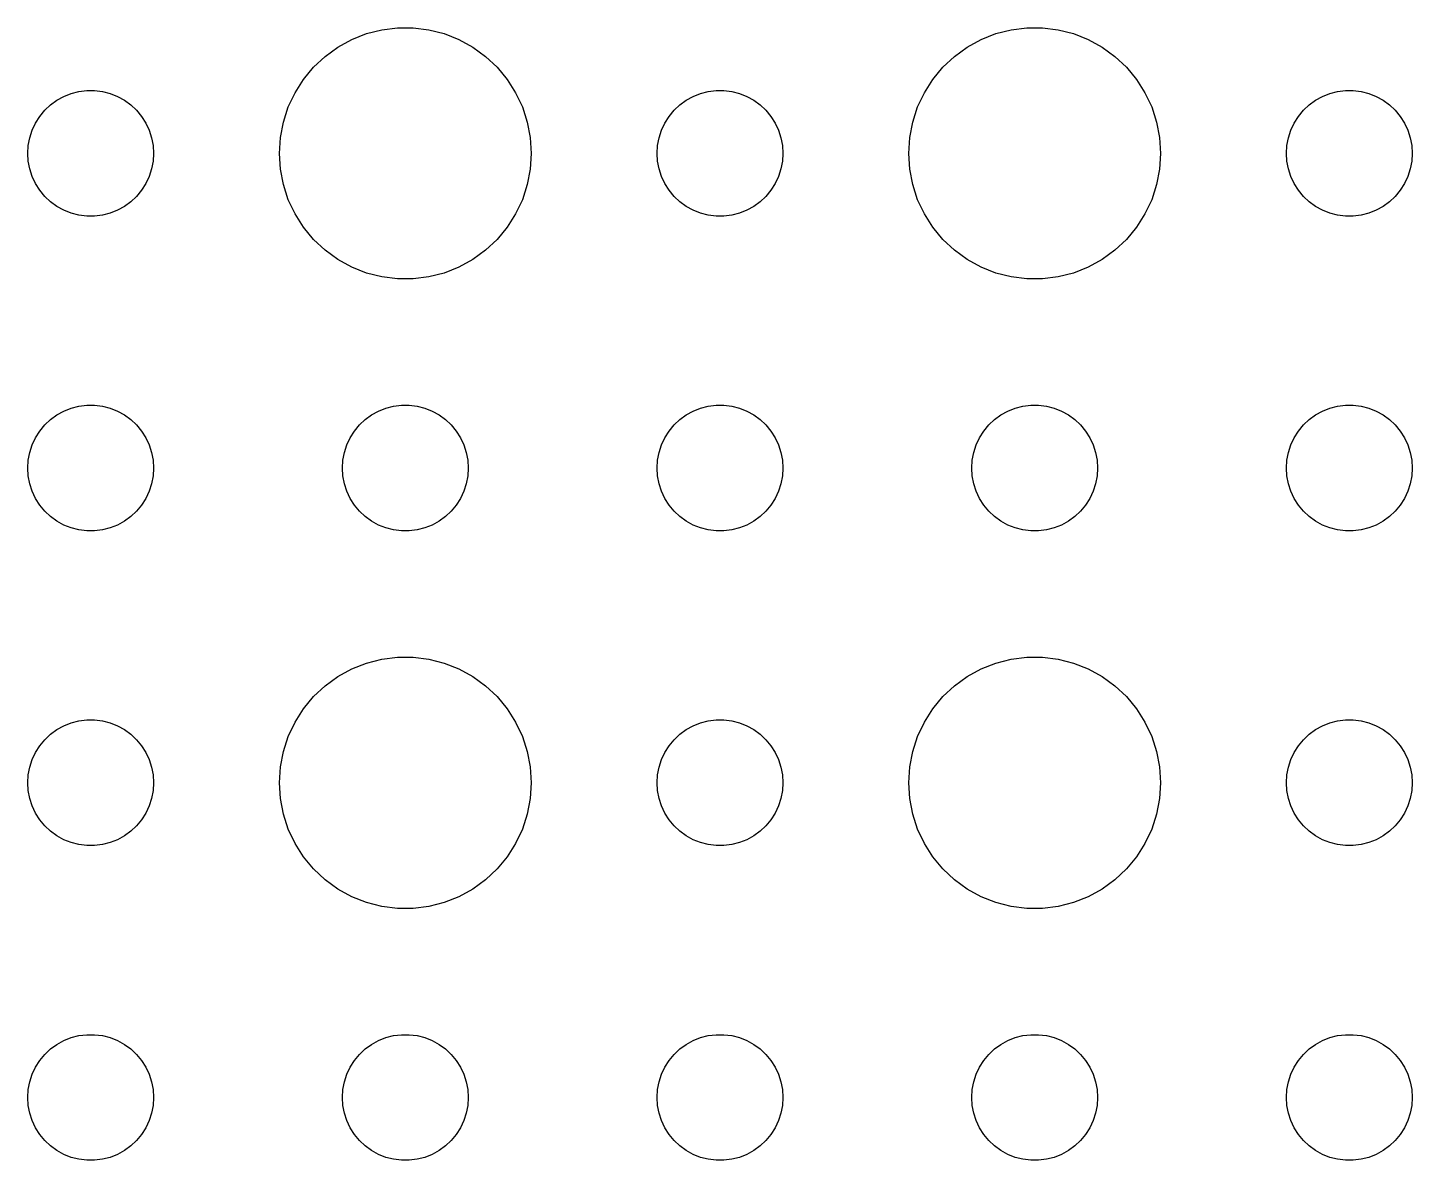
# Model space of a CAD drawing. Header units: metres. Extents: x -134 to 134, y -112 to 112.
# Drawn here: x 28.5 to 61.5, y -54 to -27.01 of the extents above; entities that cross this region are included whole.
import ezdxf

# ---------------------------------------------------------------- set-up
doc = ezdxf.new("R2010")
doc.units = ezdxf.units.M

msp = doc.modelspace()

# ---------------------------------------------------------------- linework, layer by layer
for p, q in [((36.5729, -27.1468), (36.9379, -27.0531)), ((36.9379, -27.0531), (37.3116, -27.0059)), ((37.3116, -27.0059), (37.6884, -27.0059)), ((37.6884, -27.0059), (38.0621, -27.0531)), ((38.0621, -27.0531), (38.427, -27.1468)), ((51.5729, -27.1468), (51.9379, -27.0531)), ((51.9379, -27.0531), (52.3116, -27.0059)), ((52.3116, -27.0059), (52.6884, -27.0059)), ((52.6884, -27.0059), (53.0621, -27.0531)), ((53.0621, -27.0531), (53.427, -27.1468)), ((35.8925, -27.467), (36.2227, -27.2855)), ((36.2227, -27.2855), (36.5729, -27.1468)), ((38.427, -27.1468), (38.7773, -27.2855)), ((38.7773, -27.2855), (39.1075, -27.467)), ((50.8925, -27.467), (51.2227, -27.2855)), ((51.2227, -27.2855), (51.5729, -27.1468)), ((53.427, -27.1468), (53.7773, -27.2855)), ((53.7773, -27.2855), (54.1075, -27.467)), ((35.3131, -27.9464), (35.5877, -27.6884)), ((35.5877, -27.6884), (35.8925, -27.467)), ((39.1075, -27.467), (39.4123, -27.6884)), ((39.4123, -27.6884), (39.6869, -27.9464)), ((50.3131, -27.9464), (50.5877, -27.6884)), ((50.5877, -27.6884), (50.8925, -27.467)), ((54.1075, -27.467), (54.4123, -27.6884)), ((54.4123, -27.6884), (54.6869, -27.9464)), ((35.0729, -28.2366), (35.3131, -27.9464)), ((39.6869, -27.9464), (39.927, -28.2366)), ((50.0729, -28.2366), (50.3131, -27.9464)), ((54.6869, -27.9464), (54.927, -28.2366)), ((34.8711, -28.5547), (35.0729, -28.2366)), ((39.927, -28.2366), (40.1289, -28.5547)), ((49.8711, -28.5547), (50.0729, -28.2366)), ((54.927, -28.2366), (55.1289, -28.5547)), ((29.1963, -28.7335), (29.3613, -28.6427)), ((29.3613, -28.6427), (29.5365, -28.5734)), ((29.5365, -28.5734), (29.7189, -28.5266)), ((29.7189, -28.5266), (29.9058, -28.503)), ((29.9058, -28.503), (30.0942, -28.503)), ((30.0942, -28.503), (30.2811, -28.5266)), ((30.2811, -28.5266), (30.4635, -28.5734)), ((30.4635, -28.5734), (30.6387, -28.6427)), ((30.6387, -28.6427), (30.8037, -28.7335)), ((34.7107, -28.8956), (34.8711, -28.5547)), ((40.1289, -28.5547), (40.2893, -28.8956)), ((44.1963, -28.7335), (44.3613, -28.6427)), ((44.3613, -28.6427), (44.5365, -28.5734)), ((44.5365, -28.5734), (44.7189, -28.5266)), ((44.7189, -28.5266), (44.9058, -28.503)), ((44.9058, -28.503), (45.0942, -28.503)), ((45.0942, -28.503), (45.2811, -28.5266)), ((45.2811, -28.5266), (45.4635, -28.5734)), ((45.4635, -28.5734), (45.6387, -28.6427)), ((45.6387, -28.6427), (45.8037, -28.7335)), ((49.7107, -28.8956), (49.8711, -28.5547)), ((55.1289, -28.5547), (55.2893, -28.8956)), ((59.1963, -28.7335), (59.3613, -28.6427)), ((59.3613, -28.6427), (59.5365, -28.5734)), ((59.5365, -28.5734), (59.7189, -28.5266)), ((59.7189, -28.5266), (59.9058, -28.503)), ((59.9058, -28.503), (60.0942, -28.503)), ((60.0942, -28.503), (60.2811, -28.5266)), ((60.2811, -28.5266), (60.4635, -28.5734)), ((60.4635, -28.5734), (60.6387, -28.6427)), ((60.6387, -28.6427), (60.8037, -28.7335)), ((28.7865, -29.1183), (28.9065, -28.9732)), ((28.9065, -28.9732), (29.0439, -28.8442)), ((29.0439, -28.8442), (29.1963, -28.7335)), ((30.8037, -28.7335), (30.9561, -28.8442)), ((30.9561, -28.8442), (31.0934, -28.9732)), ((31.0934, -28.9732), (31.2135, -29.1183)), ((34.5942, -29.2539), (34.7107, -28.8956)), ((40.2893, -28.8956), (40.4057, -29.2539)), ((43.7865, -29.1183), (43.9065, -28.9732)), ((43.9065, -28.9732), (44.0439, -28.8442)), ((44.0439, -28.8442), (44.1963, -28.7335)), ((45.8037, -28.7335), (45.9561, -28.8442)), ((45.9561, -28.8442), (46.0934, -28.9732)), ((46.0934, -28.9732), (46.2135, -29.1183)), ((49.5942, -29.2539), (49.7107, -28.8956)), ((55.2893, -28.8956), (55.4057, -29.2539)), ((58.7865, -29.1183), (58.9065, -28.9732)), ((58.9065, -28.9732), (59.0439, -28.8442)), ((59.0439, -28.8442), (59.1963, -28.7335)), ((60.8037, -28.7335), (60.9561, -28.8442)), ((60.9561, -28.8442), (61.0934, -28.9732)), ((61.0934, -28.9732), (61.2135, -29.1183)), ((28.6053, -29.4478), (28.6855, -29.2774)), ((28.6855, -29.2774), (28.7865, -29.1183)), ((31.2135, -29.1183), (31.3145, -29.2774)), ((31.3145, -29.2774), (31.3947, -29.4478)), ((34.5237, -29.624), (34.5942, -29.2539)), ((40.4057, -29.2539), (40.4763, -29.624)), ((43.6053, -29.4478), (43.6855, -29.2774)), ((43.6855, -29.2774), (43.7865, -29.1183)), ((46.2135, -29.1183), (46.3145, -29.2774)), ((46.3145, -29.2774), (46.3947, -29.4478)), ((49.5237, -29.624), (49.5942, -29.2539)), ((55.4057, -29.2539), (55.4763, -29.624)), ((58.6053, -29.4478), (58.6855, -29.2774)), ((58.6855, -29.2774), (58.7865, -29.1183)), ((61.2135, -29.1183), (61.3145, -29.2774)), ((61.3145, -29.2774), (61.3947, -29.4478)), ((28.5118, -29.812), (28.5471, -29.627)), ((28.5471, -29.627), (28.6053, -29.4478)), ((31.3947, -29.4478), (31.4529, -29.627)), ((31.4529, -29.627), (31.4882, -29.812)), ((34.5, -30), (34.5237, -29.624)), ((40.4763, -29.624), (40.5, -30)), ((43.5118, -29.812), (43.5471, -29.627)), ((43.5471, -29.627), (43.6053, -29.4478)), ((46.3947, -29.4478), (46.4529, -29.627)), ((46.4529, -29.627), (46.4882, -29.812)), ((49.5, -30), (49.5237, -29.624)), ((55.4763, -29.624), (55.5, -30)), ((58.5118, -29.812), (58.5471, -29.627)), ((58.5471, -29.627), (58.6053, -29.4478)), ((61.3947, -29.4478), (61.4529, -29.627)), ((61.4529, -29.627), (61.4882, -29.812)), ((28.5, -30), (28.5118, -29.812)), ((28.5118, -30.188), (28.5, -30)), ((31.4882, -29.812), (31.5, -30)), ((31.5, -30), (31.4882, -30.188)), ((34.5237, -30.376), (34.5, -30)), ((40.5, -30), (40.4763, -30.376)), ((43.5, -30), (43.5118, -29.812)), ((43.5118, -30.188), (43.5, -30)), ((46.4882, -29.812), (46.5, -30)), ((46.5, -30), (46.4882, -30.188)), ((49.5237, -30.376), (49.5, -30)), ((55.5, -30), (55.4763, -30.376)), ((58.5, -30), (58.5118, -29.812)), ((58.5118, -30.188), (58.5, -30)), ((61.4882, -29.812), (61.5, -30)), ((61.5, -30), (61.4882, -30.188)), ((28.5471, -30.373), (28.5118, -30.188)), ((31.4882, -30.188), (31.4529, -30.373)), ((43.5471, -30.373), (43.5118, -30.188)), ((46.4882, -30.188), (46.4529, -30.373)), ((58.5471, -30.373), (58.5118, -30.188)), ((61.4882, -30.188), (61.4529, -30.373)), ((28.6053, -30.5522), (28.5471, -30.373)), ((28.6855, -30.7226), (28.6053, -30.5522)), ((31.3947, -30.5522), (31.3145, -30.7226)), ((31.4529, -30.373), (31.3947, -30.5522)), ((34.5942, -30.7461), (34.5237, -30.376)), ((40.4763, -30.376), (40.4057, -30.7461)), ((43.6053, -30.5522), (43.5471, -30.373)), ((43.6855, -30.7226), (43.6053, -30.5522)), ((46.3947, -30.5522), (46.3145, -30.7226)), ((46.4529, -30.373), (46.3947, -30.5522)), ((49.5942, -30.7461), (49.5237, -30.376)), ((55.4763, -30.376), (55.4057, -30.7461)), ((58.6053, -30.5522), (58.5471, -30.373)), ((58.6855, -30.7226), (58.6053, -30.5522)), ((61.3947, -30.5522), (61.3145, -30.7226)), ((61.4529, -30.373), (61.3947, -30.5522)), ((28.7865, -30.8817), (28.6855, -30.7226)), ((28.9065, -31.0268), (28.7865, -30.8817)), ((31.2135, -30.8817), (31.0934, -31.0268)), ((31.3145, -30.7226), (31.2135, -30.8817)), ((34.7107, -31.1044), (34.5942, -30.7461)), ((40.4057, -30.7461), (40.2893, -31.1044)), ((43.7865, -30.8817), (43.6855, -30.7226)), ((43.9065, -31.0268), (43.7865, -30.8817)), ((46.2135, -30.8817), (46.0934, -31.0268)), ((46.3145, -30.7226), (46.2135, -30.8817)), ((49.7107, -31.1044), (49.5942, -30.7461)), ((55.4057, -30.7461), (55.2893, -31.1044)), ((58.7865, -30.8817), (58.6855, -30.7226)), ((58.9065, -31.0268), (58.7865, -30.8817)), ((61.2135, -30.8817), (61.0934, -31.0268)), ((61.3145, -30.7226), (61.2135, -30.8817)), ((29.0439, -31.1558), (28.9065, -31.0268)), ((29.1963, -31.2665), (29.0439, -31.1558)), ((29.3613, -31.3572), (29.1963, -31.2665)), ((30.8037, -31.2665), (30.6387, -31.3572)), ((30.9561, -31.1558), (30.8037, -31.2665)), ((31.0934, -31.0268), (30.9561, -31.1558)), ((34.8711, -31.4453), (34.7107, -31.1044)), ((40.2893, -31.1044), (40.1289, -31.4453)), ((44.0439, -31.1558), (43.9065, -31.0268)), ((44.1963, -31.2665), (44.0439, -31.1558)), ((44.3613, -31.3572), (44.1963, -31.2665)), ((45.8037, -31.2665), (45.6387, -31.3572)), ((45.9561, -31.1558), (45.8037, -31.2665)), ((46.0934, -31.0268), (45.9561, -31.1558)), ((49.8711, -31.4453), (49.7107, -31.1044)), ((55.2893, -31.1044), (55.1289, -31.4453)), ((59.0439, -31.1558), (58.9065, -31.0268)), ((59.1963, -31.2665), (59.0439, -31.1558)), ((59.3613, -31.3572), (59.1963, -31.2665)), ((60.8037, -31.2665), (60.6387, -31.3572)), ((60.9561, -31.1558), (60.8037, -31.2665)), ((61.0934, -31.0268), (60.9561, -31.1558)), ((29.5365, -31.4266), (29.3613, -31.3572)), ((29.7189, -31.4734), (29.5365, -31.4266)), ((29.9058, -31.497), (29.7189, -31.4734)), ((30.0942, -31.497), (29.9058, -31.497)), ((30.2811, -31.4734), (30.0942, -31.497)), ((30.4635, -31.4266), (30.2811, -31.4734)), ((30.6387, -31.3572), (30.4635, -31.4266)), ((35.0729, -31.7634), (34.8711, -31.4453)), ((40.1289, -31.4453), (39.927, -31.7634)), ((44.5365, -31.4266), (44.3613, -31.3572)), ((44.7189, -31.4734), (44.5365, -31.4266)), ((44.9058, -31.497), (44.7189, -31.4734)), ((45.0942, -31.497), (44.9058, -31.497)), ((45.2811, -31.4734), (45.0942, -31.497)), ((45.4635, -31.4266), (45.2811, -31.4734)), ((45.6387, -31.3572), (45.4635, -31.4266)), ((50.0729, -31.7634), (49.8711, -31.4453)), ((55.1289, -31.4453), (54.927, -31.7634)), ((59.5365, -31.4266), (59.3613, -31.3572)), ((59.7189, -31.4734), (59.5365, -31.4266)), ((59.9058, -31.497), (59.7189, -31.4734)), ((60.0942, -31.497), (59.9058, -31.497)), ((60.2811, -31.4734), (60.0942, -31.497)), ((60.4635, -31.4266), (60.2811, -31.4734)), ((60.6387, -31.3572), (60.4635, -31.4266)), ((35.3131, -32.0536), (35.0729, -31.7634)), ((39.927, -31.7634), (39.6869, -32.0536)), ((50.3131, -32.0536), (50.0729, -31.7634)), ((54.927, -31.7634), (54.6869, -32.0536)), ((35.5877, -32.3115), (35.3131, -32.0536)), ((35.8925, -32.533), (35.5877, -32.3115)), ((39.4123, -32.3115), (39.1075, -32.533)), ((39.6869, -32.0536), (39.4123, -32.3115)), ((50.5877, -32.3115), (50.3131, -32.0536)), ((50.8925, -32.533), (50.5877, -32.3115)), ((54.4123, -32.3115), (54.1075, -32.533)), ((54.6869, -32.0536), (54.4123, -32.3115)), ((36.2227, -32.7145), (35.8925, -32.533)), ((39.1075, -32.533), (38.7773, -32.7145)), ((51.2227, -32.7145), (50.8925, -32.533)), ((54.1075, -32.533), (53.7773, -32.7145)), ((36.5729, -32.8532), (36.2227, -32.7145)), ((36.9379, -32.9469), (36.5729, -32.8532)), ((37.3116, -32.9941), (36.9379, -32.9469)), ((37.6884, -32.9941), (37.3116, -32.9941)), ((38.0621, -32.9469), (37.6884, -32.9941)), ((38.427, -32.8532), (38.0621, -32.9469)), ((38.7773, -32.7145), (38.427, -32.8532)), ((51.5729, -32.8532), (51.2227, -32.7145)), ((51.9379, -32.9469), (51.5729, -32.8532)), ((52.3116, -32.9941), (51.9379, -32.9469)), ((52.6884, -32.9941), (52.3116, -32.9941)), ((53.0621, -32.9469), (52.6884, -32.9941)), ((53.427, -32.8532), (53.0621, -32.9469)), ((53.7773, -32.7145), (53.427, -32.8532)), ((29.0439, -36.3442), (29.1963, -36.2335)), ((29.1963, -36.2335), (29.3613, -36.1428)), ((29.3613, -36.1428), (29.5365, -36.0734)), ((29.5365, -36.0734), (29.7189, -36.0266)), ((29.7189, -36.0266), (29.9058, -36.003)), ((29.9058, -36.003), (30.0942, -36.003)), ((30.0942, -36.003), (30.2811, -36.0266)), ((30.2811, -36.0266), (30.4635, -36.0734)), ((30.4635, -36.0734), (30.6387, -36.1428)), ((30.6387, -36.1428), (30.8037, -36.2335)), ((30.8037, -36.2335), (30.9561, -36.3442)), ((36.5439, -36.3442), (36.6963, -36.2335)), ((36.6963, -36.2335), (36.8613, -36.1428)), ((36.8613, -36.1428), (37.0365, -36.0734)), ((37.0365, -36.0734), (37.2189, -36.0266)), ((37.2189, -36.0266), (37.4058, -36.003)), ((37.4058, -36.003), (37.5942, -36.003)), ((37.5942, -36.003), (37.7811, -36.0266)), ((37.7811, -36.0266), (37.9635, -36.0734)), ((37.9635, -36.0734), (38.1387, -36.1428)), ((38.1387, -36.1428), (38.3037, -36.2335)), ((38.3037, -36.2335), (38.4561, -36.3442)), ((44.0439, -36.3442), (44.1963, -36.2335)), ((44.1963, -36.2335), (44.3613, -36.1428)), ((44.3613, -36.1428), (44.5365, -36.0734)), ((44.5365, -36.0734), (44.7189, -36.0266)), ((44.7189, -36.0266), (44.9058, -36.003)), ((44.9058, -36.003), (45.0942, -36.003)), ((45.0942, -36.003), (45.2811, -36.0266)), ((45.2811, -36.0266), (45.4635, -36.0734)), ((45.4635, -36.0734), (45.6387, -36.1428)), ((45.6387, -36.1428), (45.8037, -36.2335)), ((45.8037, -36.2335), (45.9561, -36.3442)), ((51.5439, -36.3442), (51.6963, -36.2335)), ((51.6963, -36.2335), (51.8613, -36.1428)), ((51.8613, -36.1428), (52.0365, -36.0734)), ((52.0365, -36.0734), (52.2189, -36.0266)), ((52.2189, -36.0266), (52.4058, -36.003)), ((52.4058, -36.003), (52.5942, -36.003)), ((52.5942, -36.003), (52.7811, -36.0266)), ((52.7811, -36.0266), (52.9635, -36.0734)), ((52.9635, -36.0734), (53.1387, -36.1428)), ((53.1387, -36.1428), (53.3037, -36.2335)), ((53.3037, -36.2335), (53.4561, -36.3442)), ((59.0439, -36.3442), (59.1963, -36.2335)), ((59.1963, -36.2335), (59.3613, -36.1428)), ((59.3613, -36.1428), (59.5365, -36.0734)), ((59.5365, -36.0734), (59.7189, -36.0266)), ((59.7189, -36.0266), (59.9058, -36.003)), ((59.9058, -36.003), (60.0942, -36.003)), ((60.0942, -36.003), (60.2811, -36.0266)), ((60.2811, -36.0266), (60.4635, -36.0734)), ((60.4635, -36.0734), (60.6387, -36.1428)), ((60.6387, -36.1428), (60.8037, -36.2335)), ((60.8037, -36.2335), (60.9561, -36.3442)), ((28.6855, -36.7774), (28.7865, -36.6183)), ((28.7865, -36.6183), (28.9065, -36.4732)), ((28.9065, -36.4732), (29.0439, -36.3442)), ((30.9561, -36.3442), (31.0934, -36.4732)), ((31.0934, -36.4732), (31.2135, -36.6183)), ((31.2135, -36.6183), (31.3145, -36.7774)), ((36.1855, -36.7774), (36.2865, -36.6183)), ((36.2865, -36.6183), (36.4065, -36.4732)), ((36.4065, -36.4732), (36.5439, -36.3442)), ((38.4561, -36.3442), (38.5934, -36.4732)), ((38.5934, -36.4732), (38.7135, -36.6183)), ((38.7135, -36.6183), (38.8145, -36.7774)), ((43.6855, -36.7774), (43.7865, -36.6183)), ((43.7865, -36.6183), (43.9065, -36.4732)), ((43.9065, -36.4732), (44.0439, -36.3442)), ((45.9561, -36.3442), (46.0934, -36.4732)), ((46.0934, -36.4732), (46.2135, -36.6183)), ((46.2135, -36.6183), (46.3145, -36.7774)), ((51.1855, -36.7774), (51.2865, -36.6183)), ((51.2865, -36.6183), (51.4065, -36.4732)), ((51.4065, -36.4732), (51.5439, -36.3442)), ((53.4561, -36.3442), (53.5934, -36.4732)), ((53.5934, -36.4732), (53.7135, -36.6183)), ((53.7135, -36.6183), (53.8145, -36.7774)), ((58.6855, -36.7774), (58.7865, -36.6183)), ((58.7865, -36.6183), (58.9065, -36.4732)), ((58.9065, -36.4732), (59.0439, -36.3442)), ((60.9561, -36.3442), (61.0934, -36.4732)), ((61.0934, -36.4732), (61.2135, -36.6183)), ((61.2135, -36.6183), (61.3145, -36.7774)), ((28.5471, -37.127), (28.6053, -36.9478)), ((28.6053, -36.9478), (28.6855, -36.7774)), ((31.3145, -36.7774), (31.3947, -36.9478)), ((31.3947, -36.9478), (31.4529, -37.127)), ((36.0471, -37.127), (36.1053, -36.9478)), ((36.1053, -36.9478), (36.1855, -36.7774)), ((38.8145, -36.7774), (38.8947, -36.9478)), ((38.8947, -36.9478), (38.9529, -37.127)), ((43.5471, -37.127), (43.6053, -36.9478)), ((43.6053, -36.9478), (43.6855, -36.7774)), ((46.3145, -36.7774), (46.3947, -36.9478)), ((46.3947, -36.9478), (46.4529, -37.127)), ((51.0471, -37.127), (51.1053, -36.9478)), ((51.1053, -36.9478), (51.1855, -36.7774)), ((53.8145, -36.7774), (53.8947, -36.9478)), ((53.8947, -36.9478), (53.9529, -37.127)), ((58.5471, -37.127), (58.6053, -36.9478)), ((58.6053, -36.9478), (58.6855, -36.7774)), ((61.3145, -36.7774), (61.3947, -36.9478)), ((61.3947, -36.9478), (61.4529, -37.127)), ((28.5118, -37.312), (28.5471, -37.127)), ((31.4529, -37.127), (31.4882, -37.312)), ((36.0118, -37.312), (36.0471, -37.127)), ((38.9529, -37.127), (38.9882, -37.312)), ((43.5118, -37.312), (43.5471, -37.127)), ((46.4529, -37.127), (46.4882, -37.312)), ((51.0118, -37.312), (51.0471, -37.127)), ((53.9529, -37.127), (53.9882, -37.312)), ((58.5118, -37.312), (58.5471, -37.127)), ((61.4529, -37.127), (61.4882, -37.312)), ((28.5, -37.5), (28.5118, -37.312)), ((28.5118, -37.688), (28.5, -37.5)), ((31.4882, -37.312), (31.5, -37.5)), ((31.5, -37.5), (31.4882, -37.688)), ((36, -37.5), (36.0118, -37.312)), ((36.0118, -37.688), (36, -37.5)), ((38.9882, -37.312), (39, -37.5)), ((39, -37.5), (38.9882, -37.688)), ((43.5, -37.5), (43.5118, -37.312)), ((43.5118, -37.688), (43.5, -37.5)), ((46.4882, -37.312), (46.5, -37.5)), ((46.5, -37.5), (46.4882, -37.688)), ((51, -37.5), (51.0118, -37.312)), ((51.0118, -37.688), (51, -37.5)), ((53.9882, -37.312), (54, -37.5)), ((54, -37.5), (53.9882, -37.688)), ((58.5, -37.5), (58.5118, -37.312)), ((58.5118, -37.688), (58.5, -37.5)), ((61.4882, -37.312), (61.5, -37.5)), ((61.5, -37.5), (61.4882, -37.688)), ((28.5471, -37.873), (28.5118, -37.688)), ((28.6053, -38.0522), (28.5471, -37.873)), ((31.4529, -37.873), (31.3947, -38.0522)), ((31.4882, -37.688), (31.4529, -37.873)), ((36.0471, -37.873), (36.0118, -37.688)), ((36.1053, -38.0522), (36.0471, -37.873)), ((38.9529, -37.873), (38.8947, -38.0522)), ((38.9882, -37.688), (38.9529, -37.873)), ((43.5471, -37.873), (43.5118, -37.688)), ((43.6053, -38.0522), (43.5471, -37.873)), ((46.4529, -37.873), (46.3947, -38.0522)), ((46.4882, -37.688), (46.4529, -37.873)), ((51.0471, -37.873), (51.0118, -37.688)), ((51.1053, -38.0522), (51.0471, -37.873)), ((53.9529, -37.873), (53.8947, -38.0522)), ((53.9882, -37.688), (53.9529, -37.873)), ((58.5471, -37.873), (58.5118, -37.688)), ((58.6053, -38.0522), (58.5471, -37.873)), ((61.4529, -37.873), (61.3947, -38.0522)), ((61.4882, -37.688), (61.4529, -37.873)), ((28.6855, -38.2226), (28.6053, -38.0522)), ((28.7865, -38.3817), (28.6855, -38.2226)), ((31.3145, -38.2226), (31.2135, -38.3817)), ((31.3947, -38.0522), (31.3145, -38.2226)), ((36.1855, -38.2226), (36.1053, -38.0522)), ((36.2865, -38.3817), (36.1855, -38.2226)), ((38.8145, -38.2226), (38.7135, -38.3817)), ((38.8947, -38.0522), (38.8145, -38.2226)), ((43.6855, -38.2226), (43.6053, -38.0522)), ((43.7865, -38.3817), (43.6855, -38.2226)), ((46.3145, -38.2226), (46.2135, -38.3817)), ((46.3947, -38.0522), (46.3145, -38.2226)), ((51.1855, -38.2226), (51.1053, -38.0522)), ((51.2865, -38.3817), (51.1855, -38.2226)), ((53.8145, -38.2226), (53.7135, -38.3817)), ((53.8947, -38.0522), (53.8145, -38.2226)), ((58.6855, -38.2226), (58.6053, -38.0522)), ((58.7865, -38.3817), (58.6855, -38.2226)), ((61.3145, -38.2226), (61.2135, -38.3817)), ((61.3947, -38.0522), (61.3145, -38.2226)), ((28.9065, -38.5268), (28.7865, -38.3817)), ((29.0439, -38.6558), (28.9065, -38.5268)), ((31.0934, -38.5268), (30.9561, -38.6558)), ((31.2135, -38.3817), (31.0934, -38.5268)), ((36.4065, -38.5268), (36.2865, -38.3817)), ((36.5439, -38.6558), (36.4065, -38.5268)), ((38.5934, -38.5268), (38.4561, -38.6558)), ((38.7135, -38.3817), (38.5934, -38.5268)), ((43.9065, -38.5268), (43.7865, -38.3817)), ((44.0439, -38.6558), (43.9065, -38.5268)), ((46.0934, -38.5268), (45.9561, -38.6558)), ((46.2135, -38.3817), (46.0934, -38.5268)), ((51.4065, -38.5268), (51.2865, -38.3817)), ((51.5439, -38.6558), (51.4065, -38.5268)), ((53.5934, -38.5268), (53.4561, -38.6558)), ((53.7135, -38.3817), (53.5934, -38.5268)), ((58.9065, -38.5268), (58.7865, -38.3817)), ((59.0439, -38.6558), (58.9065, -38.5268)), ((61.0934, -38.5268), (60.9561, -38.6558)), ((61.2135, -38.3817), (61.0934, -38.5268)), ((29.1963, -38.7665), (29.0439, -38.6558)), ((29.3613, -38.8572), (29.1963, -38.7665)), ((29.5365, -38.9266), (29.3613, -38.8572)), ((29.7189, -38.9734), (29.5365, -38.9266)), ((30.4635, -38.9266), (30.2811, -38.9734)), ((30.6387, -38.8572), (30.4635, -38.9266)), ((30.8037, -38.7665), (30.6387, -38.8572)), ((30.9561, -38.6558), (30.8037, -38.7665)), ((36.6963, -38.7665), (36.5439, -38.6558)), ((36.8613, -38.8572), (36.6963, -38.7665)), ((37.0365, -38.9266), (36.8613, -38.8572)), ((37.2189, -38.9734), (37.0365, -38.9266)), ((37.9635, -38.9266), (37.7811, -38.9734)), ((38.1387, -38.8572), (37.9635, -38.9266)), ((38.3037, -38.7665), (38.1387, -38.8572)), ((38.4561, -38.6558), (38.3037, -38.7665)), ((44.1963, -38.7665), (44.0439, -38.6558)), ((44.3613, -38.8572), (44.1963, -38.7665)), ((44.5365, -38.9266), (44.3613, -38.8572)), ((44.7189, -38.9734), (44.5365, -38.9266)), ((45.4635, -38.9266), (45.2811, -38.9734)), ((45.6387, -38.8572), (45.4635, -38.9266)), ((45.8037, -38.7665), (45.6387, -38.8572)), ((45.9561, -38.6558), (45.8037, -38.7665)), ((51.6963, -38.7665), (51.5439, -38.6558)), ((51.8613, -38.8572), (51.6963, -38.7665)), ((52.0365, -38.9266), (51.8613, -38.8572)), ((52.2189, -38.9734), (52.0365, -38.9266)), ((52.9635, -38.9266), (52.7811, -38.9734)), ((53.1387, -38.8572), (52.9635, -38.9266)), ((53.3037, -38.7665), (53.1387, -38.8572)), ((53.4561, -38.6558), (53.3037, -38.7665)), ((59.1963, -38.7665), (59.0439, -38.6558)), ((59.3613, -38.8572), (59.1963, -38.7665)), ((59.5365, -38.9266), (59.3613, -38.8572)), ((59.7189, -38.9734), (59.5365, -38.9266)), ((60.4635, -38.9266), (60.2811, -38.9734)), ((60.6387, -38.8572), (60.4635, -38.9266)), ((60.8037, -38.7665), (60.6387, -38.8572)), ((60.9561, -38.6558), (60.8037, -38.7665)), ((29.9058, -38.997), (29.7189, -38.9734)), ((30.0942, -38.997), (29.9058, -38.997)), ((30.2811, -38.9734), (30.0942, -38.997)), ((37.4058, -38.997), (37.2189, -38.9734)), ((37.5942, -38.997), (37.4058, -38.997)), ((37.7811, -38.9734), (37.5942, -38.997)), ((44.9058, -38.997), (44.7189, -38.9734)), ((45.0942, -38.997), (44.9058, -38.997)), ((45.2811, -38.9734), (45.0942, -38.997)), ((52.4058, -38.997), (52.2189, -38.9734)), ((52.5942, -38.997), (52.4058, -38.997)), ((52.7811, -38.9734), (52.5942, -38.997)), ((59.9058, -38.997), (59.7189, -38.9734)), ((60.0942, -38.997), (59.9058, -38.997)), ((60.2811, -38.9734), (60.0942, -38.997)), ((36.2227, -42.2855), (36.5729, -42.1468)), ((36.5729, -42.1468), (36.9379, -42.0531)), ((36.9379, -42.0531), (37.3116, -42.0059)), ((37.3116, -42.0059), (37.6884, -42.0059)), ((37.6884, -42.0059), (38.0621, -42.0531)), ((38.0621, -42.0531), (38.427, -42.1468)), ((38.427, -42.1468), (38.7773, -42.2855)), ((51.2227, -42.2855), (51.5729, -42.1468)), ((51.5729, -42.1468), (51.9379, -42.0531)), ((51.9379, -42.0531), (52.3116, -42.0059)), ((52.3116, -42.0059), (52.6884, -42.0059)), ((52.6884, -42.0059), (53.0621, -42.0531)), ((53.0621, -42.0531), (53.427, -42.1468)), ((53.427, -42.1468), (53.7773, -42.2855)), ((35.5877, -42.6885), (35.8925, -42.467)), ((35.8925, -42.467), (36.2227, -42.2855)), ((38.7773, -42.2855), (39.1075, -42.467)), ((39.1075, -42.467), (39.4123, -42.6885)), ((50.5877, -42.6885), (50.8925, -42.467)), ((50.8925, -42.467), (51.2227, -42.2855)), ((53.7773, -42.2855), (54.1075, -42.467)), ((54.1075, -42.467), (54.4123, -42.6885)), ((35.3131, -42.9464), (35.5877, -42.6885)), ((39.4123, -42.6885), (39.6869, -42.9464)), ((50.3131, -42.9464), (50.5877, -42.6885)), ((54.4123, -42.6885), (54.6869, -42.9464)), ((35.0729, -43.2366), (35.3131, -42.9464)), ((39.6869, -42.9464), (39.927, -43.2366)), ((50.0729, -43.2366), (50.3131, -42.9464)), ((54.6869, -42.9464), (54.927, -43.2366)), ((29.5365, -43.5734), (29.7189, -43.5266)), ((29.7189, -43.5266), (29.9058, -43.503)), ((29.9058, -43.503), (30.0942, -43.503)), ((30.0942, -43.503), (30.2811, -43.5266)), ((30.2811, -43.5266), (30.4635, -43.5734)), ((34.7107, -43.8956), (34.8711, -43.5547)), ((34.8711, -43.5547), (35.0729, -43.2366)), ((39.927, -43.2366), (40.1289, -43.5547)), ((40.1289, -43.5547), (40.2893, -43.8956)), ((44.5365, -43.5734), (44.7189, -43.5266)), ((44.7189, -43.5266), (44.9058, -43.503)), ((44.9058, -43.503), (45.0942, -43.503)), ((45.0942, -43.503), (45.2811, -43.5266)), ((45.2811, -43.5266), (45.4635, -43.5734)), ((49.7107, -43.8956), (49.8711, -43.5547)), ((49.8711, -43.5547), (50.0729, -43.2366)), ((54.927, -43.2366), (55.1289, -43.5547)), ((55.1289, -43.5547), (55.2893, -43.8956)), ((59.5365, -43.5734), (59.7189, -43.5266)), ((59.7189, -43.5266), (59.9058, -43.503)), ((59.9058, -43.503), (60.0942, -43.503)), ((60.0942, -43.503), (60.2811, -43.5266)), ((60.2811, -43.5266), (60.4635, -43.5734)), ((28.9065, -43.9732), (29.0439, -43.8442)), ((29.0439, -43.8442), (29.1963, -43.7335)), ((29.1963, -43.7335), (29.3613, -43.6428)), ((29.3613, -43.6428), (29.5365, -43.5734)), ((30.4635, -43.5734), (30.6387, -43.6428)), ((30.6387, -43.6428), (30.8037, -43.7335)), ((30.8037, -43.7335), (30.9561, -43.8442)), ((30.9561, -43.8442), (31.0934, -43.9732)), ((43.9065, -43.9732), (44.0439, -43.8442)), ((44.0439, -43.8442), (44.1963, -43.7335)), ((44.1963, -43.7335), (44.3613, -43.6428)), ((44.3613, -43.6428), (44.5365, -43.5734)), ((45.4635, -43.5734), (45.6387, -43.6428)), ((45.6387, -43.6428), (45.8037, -43.7335)), ((45.8037, -43.7335), (45.9561, -43.8442)), ((45.9561, -43.8442), (46.0934, -43.9732)), ((58.9065, -43.9732), (59.0439, -43.8442)), ((59.0439, -43.8442), (59.1963, -43.7335)), ((59.1963, -43.7335), (59.3613, -43.6428)), ((59.3613, -43.6428), (59.5365, -43.5734)), ((60.4635, -43.5734), (60.6387, -43.6428)), ((60.6387, -43.6428), (60.8037, -43.7335)), ((60.8037, -43.7335), (60.9561, -43.8442)), ((60.9561, -43.8442), (61.0934, -43.9732)), ((28.6855, -44.2774), (28.7865, -44.1183)), ((28.7865, -44.1183), (28.9065, -43.9732)), ((31.0934, -43.9732), (31.2135, -44.1183)), ((31.2135, -44.1183), (31.3145, -44.2774)), ((34.5942, -44.2539), (34.7107, -43.8956)), ((40.2893, -43.8956), (40.4057, -44.2539)), ((43.6855, -44.2774), (43.7865, -44.1183)), ((43.7865, -44.1183), (43.9065, -43.9732)), ((46.0934, -43.9732), (46.2135, -44.1183)), ((46.2135, -44.1183), (46.3145, -44.2774)), ((49.5942, -44.2539), (49.7107, -43.8956)), ((55.2893, -43.8956), (55.4057, -44.2539)), ((58.6855, -44.2774), (58.7865, -44.1183)), ((58.7865, -44.1183), (58.9065, -43.9732)), ((61.0934, -43.9732), (61.2135, -44.1183)), ((61.2135, -44.1183), (61.3145, -44.2774)), ((28.5471, -44.627), (28.6053, -44.4478)), ((28.6053, -44.4478), (28.6855, -44.2774)), ((31.3145, -44.2774), (31.3947, -44.4478)), ((31.3947, -44.4478), (31.4529, -44.627)), ((34.5237, -44.624), (34.5942, -44.2539)), ((40.4057, -44.2539), (40.4763, -44.624)), ((43.5471, -44.627), (43.6053, -44.4478)), ((43.6053, -44.4478), (43.6855, -44.2774)), ((46.3145, -44.2774), (46.3947, -44.4478)), ((46.3947, -44.4478), (46.4529, -44.627)), ((49.5237, -44.624), (49.5942, -44.2539)), ((55.4057, -44.2539), (55.4763, -44.624)), ((58.5471, -44.627), (58.6053, -44.4478)), ((58.6053, -44.4478), (58.6855, -44.2774)), ((61.3145, -44.2774), (61.3947, -44.4478)), ((61.3947, -44.4478), (61.4529, -44.627)), ((28.5, -45), (28.5118, -44.812)), ((28.5118, -44.812), (28.5471, -44.627)), ((31.4529, -44.627), (31.4882, -44.812)), ((31.4882, -44.812), (31.5, -45)), ((34.5, -45), (34.5237, -44.624)), ((40.4763, -44.624), (40.5, -45)), ((43.5, -45), (43.5118, -44.812)), ((43.5118, -44.812), (43.5471, -44.627)), ((46.4529, -44.627), (46.4882, -44.812)), ((46.4882, -44.812), (46.5, -45)), ((49.5, -45), (49.5237, -44.624)), ((55.4763, -44.624), (55.5, -45)), ((58.5, -45), (58.5118, -44.812)), ((58.5118, -44.812), (58.5471, -44.627)), ((61.4529, -44.627), (61.4882, -44.812)), ((61.4882, -44.812), (61.5, -45)), ((28.5118, -45.188), (28.5, -45)), ((28.5471, -45.373), (28.5118, -45.188)), ((31.4882, -45.188), (31.4529, -45.373)), ((31.5, -45), (31.4882, -45.188)), ((34.5237, -45.376), (34.5, -45)), ((40.5, -45), (40.4763, -45.376)), ((43.5118, -45.188), (43.5, -45)), ((43.5471, -45.373), (43.5118, -45.188)), ((46.4882, -45.188), (46.4529, -45.373)), ((46.5, -45), (46.4882, -45.188)), ((49.5237, -45.376), (49.5, -45)), ((55.5, -45), (55.4763, -45.376)), ((58.5118, -45.188), (58.5, -45)), ((58.5471, -45.373), (58.5118, -45.188)), ((61.4882, -45.188), (61.4529, -45.373)), ((61.5, -45), (61.4882, -45.188)), ((28.6053, -45.5522), (28.5471, -45.373)), ((31.4529, -45.373), (31.3947, -45.5522)), ((34.5942, -45.7461), (34.5237, -45.376)), ((40.4763, -45.376), (40.4057, -45.7461)), ((43.6053, -45.5522), (43.5471, -45.373)), ((46.4529, -45.373), (46.3947, -45.5522)), ((49.5942, -45.7461), (49.5237, -45.376)), ((55.4763, -45.376), (55.4057, -45.7461)), ((58.6053, -45.5522), (58.5471, -45.373)), ((61.4529, -45.373), (61.3947, -45.5522)), ((28.6855, -45.7226), (28.6053, -45.5522)), ((28.7865, -45.8817), (28.6855, -45.7226)), ((31.3145, -45.7226), (31.2135, -45.8817)), ((31.3947, -45.5522), (31.3145, -45.7226)), ((34.7107, -46.1044), (34.5942, -45.7461)), ((40.4057, -45.7461), (40.2893, -46.1044)), ((43.6855, -45.7226), (43.6053, -45.5522)), ((43.7865, -45.8817), (43.6855, -45.7226)), ((46.3145, -45.7226), (46.2135, -45.8817)), ((46.3947, -45.5522), (46.3145, -45.7226)), ((49.7107, -46.1044), (49.5942, -45.7461)), ((55.4057, -45.7461), (55.2893, -46.1044)), ((58.6855, -45.7226), (58.6053, -45.5522)), ((58.7865, -45.8817), (58.6855, -45.7226)), ((61.3145, -45.7226), (61.2135, -45.8817)), ((61.3947, -45.5522), (61.3145, -45.7226)), ((28.9065, -46.0268), (28.7865, -45.8817)), ((29.0439, -46.1558), (28.9065, -46.0268)), ((29.1963, -46.2665), (29.0439, -46.1558)), ((30.9561, -46.1558), (30.8037, -46.2665)), ((31.0934, -46.0268), (30.9561, -46.1558)), ((31.2135, -45.8817), (31.0934, -46.0268)), ((34.8711, -46.4453), (34.7107, -46.1044)), ((40.2893, -46.1044), (40.1289, -46.4453)), ((43.9065, -46.0268), (43.7865, -45.8817)), ((44.0439, -46.1558), (43.9065, -46.0268)), ((44.1963, -46.2665), (44.0439, -46.1558)), ((45.9561, -46.1558), (45.8037, -46.2665)), ((46.0934, -46.0268), (45.9561, -46.1558)), ((46.2135, -45.8817), (46.0934, -46.0268)), ((49.8711, -46.4453), (49.7107, -46.1044)), ((55.2893, -46.1044), (55.1289, -46.4453)), ((58.9065, -46.0268), (58.7865, -45.8817)), ((59.0439, -46.1558), (58.9065, -46.0268)), ((59.1963, -46.2665), (59.0439, -46.1558)), ((60.9561, -46.1558), (60.8037, -46.2665)), ((61.0934, -46.0268), (60.9561, -46.1558)), ((61.2135, -45.8817), (61.0934, -46.0268)), ((29.3613, -46.3572), (29.1963, -46.2665)), ((29.5365, -46.4266), (29.3613, -46.3572)), ((29.7189, -46.4734), (29.5365, -46.4266)), ((29.9058, -46.497), (29.7189, -46.4734)), ((30.0942, -46.497), (29.9058, -46.497)), ((30.2811, -46.4734), (30.0942, -46.497)), ((30.4635, -46.4266), (30.2811, -46.4734)), ((30.6387, -46.3572), (30.4635, -46.4266)), ((30.8037, -46.2665), (30.6387, -46.3572)), ((35.0729, -46.7634), (34.8711, -46.4453)), ((40.1289, -46.4453), (39.927, -46.7634)), ((44.3613, -46.3572), (44.1963, -46.2665)), ((44.5365, -46.4266), (44.3613, -46.3572)), ((44.7189, -46.4734), (44.5365, -46.4266)), ((44.9058, -46.497), (44.7189, -46.4734)), ((45.0942, -46.497), (44.9058, -46.497)), ((45.2811, -46.4734), (45.0942, -46.497)), ((45.4635, -46.4266), (45.2811, -46.4734)), ((45.6387, -46.3572), (45.4635, -46.4266)), ((45.8037, -46.2665), (45.6387, -46.3572)), ((50.0729, -46.7634), (49.8711, -46.4453)), ((55.1289, -46.4453), (54.927, -46.7634)), ((59.3613, -46.3572), (59.1963, -46.2665)), ((59.5365, -46.4266), (59.3613, -46.3572)), ((59.7189, -46.4734), (59.5365, -46.4266)), ((59.9058, -46.497), (59.7189, -46.4734)), ((60.0942, -46.497), (59.9058, -46.497)), ((60.2811, -46.4734), (60.0942, -46.497)), ((60.4635, -46.4266), (60.2811, -46.4734)), ((60.6387, -46.3572), (60.4635, -46.4266)), ((60.8037, -46.2665), (60.6387, -46.3572)), ((35.3131, -47.0536), (35.0729, -46.7634)), ((39.927, -46.7634), (39.6869, -47.0536)), ((50.3131, -47.0536), (50.0729, -46.7634)), ((54.927, -46.7634), (54.6869, -47.0536)), ((35.5877, -47.3115), (35.3131, -47.0536)), ((39.6869, -47.0536), (39.4123, -47.3115)), ((50.5877, -47.3115), (50.3131, -47.0536)), ((54.6869, -47.0536), (54.4123, -47.3115)), ((35.8925, -47.533), (35.5877, -47.3115)), ((39.4123, -47.3115), (39.1075, -47.533)), ((50.8925, -47.533), (50.5877, -47.3115)), ((54.4123, -47.3115), (54.1075, -47.533)), ((36.2227, -47.7145), (35.8925, -47.533)), ((36.5729, -47.8532), (36.2227, -47.7145)), ((38.7773, -47.7145), (38.427, -47.8532)), ((39.1075, -47.533), (38.7773, -47.7145)), ((51.2227, -47.7145), (50.8925, -47.533)), ((51.5729, -47.8532), (51.2227, -47.7145)), ((53.7773, -47.7145), (53.427, -47.8532)), ((54.1075, -47.533), (53.7773, -47.7145)), ((36.9379, -47.9469), (36.5729, -47.8532)), ((37.3116, -47.9941), (36.9379, -47.9469)), ((37.6884, -47.9941), (37.3116, -47.9941)), ((38.0621, -47.9469), (37.6884, -47.9941)), ((38.427, -47.8532), (38.0621, -47.9469)), ((51.9379, -47.9469), (51.5729, -47.8532)), ((52.3116, -47.9941), (51.9379, -47.9469)), ((52.6884, -47.9941), (52.3116, -47.9941)), ((53.0621, -47.9469), (52.6884, -47.9941)), ((53.427, -47.8532), (53.0621, -47.9469)), ((29.1963, -51.2335), (29.3613, -51.1428)), ((29.3613, -51.1428), (29.5365, -51.0734)), ((29.5365, -51.0734), (29.7189, -51.0266)), ((29.7189, -51.0266), (29.9058, -51.003)), ((29.9058, -51.003), (30.0942, -51.003)), ((30.0942, -51.003), (30.2811, -51.0266)), ((30.2811, -51.0266), (30.4635, -51.0734)), ((30.4635, -51.0734), (30.6387, -51.1428)), ((30.6387, -51.1428), (30.8037, -51.2335)), ((36.6963, -51.2335), (36.8613, -51.1428)), ((36.8613, -51.1428), (37.0365, -51.0734)), ((37.0365, -51.0734), (37.2189, -51.0266)), ((37.2189, -51.0266), (37.4058, -51.003)), ((37.4058, -51.003), (37.5942, -51.003)), ((37.5942, -51.003), (37.7811, -51.0266)), ((37.7811, -51.0266), (37.9635, -51.0734)), ((37.9635, -51.0734), (38.1387, -51.1428)), ((38.1387, -51.1428), (38.3037, -51.2335)), ((44.1963, -51.2335), (44.3613, -51.1428)), ((44.3613, -51.1428), (44.5365, -51.0734)), ((44.5365, -51.0734), (44.7189, -51.0266)), ((44.7189, -51.0266), (44.9058, -51.003)), ((44.9058, -51.003), (45.0942, -51.003)), ((45.0942, -51.003), (45.2811, -51.0266)), ((45.2811, -51.0266), (45.4635, -51.0734)), ((45.4635, -51.0734), (45.6387, -51.1428)), ((45.6387, -51.1428), (45.8037, -51.2335)), ((51.6963, -51.2335), (51.8613, -51.1428)), ((51.8613, -51.1428), (52.0365, -51.0734)), ((52.0365, -51.0734), (52.2189, -51.0266)), ((52.2189, -51.0266), (52.4058, -51.003)), ((52.4058, -51.003), (52.5942, -51.003)), ((52.5942, -51.003), (52.7811, -51.0266)), ((52.7811, -51.0266), (52.9635, -51.0734)), ((52.9635, -51.0734), (53.1387, -51.1428)), ((53.1387, -51.1428), (53.3037, -51.2335)), ((59.1963, -51.2335), (59.3613, -51.1428)), ((59.3613, -51.1428), (59.5365, -51.0734)), ((59.5365, -51.0734), (59.7189, -51.0266)), ((59.7189, -51.0266), (59.9058, -51.003)), ((59.9058, -51.003), (60.0942, -51.003)), ((60.0942, -51.003), (60.2811, -51.0266)), ((60.2811, -51.0266), (60.4635, -51.0734)), ((60.4635, -51.0734), (60.6387, -51.1428)), ((60.6387, -51.1428), (60.8037, -51.2335)), ((28.7865, -51.6183), (28.9065, -51.4732)), ((28.9065, -51.4732), (29.0439, -51.3442)), ((29.0439, -51.3442), (29.1963, -51.2335)), ((30.8037, -51.2335), (30.9561, -51.3442)), ((30.9561, -51.3442), (31.0934, -51.4732)), ((31.0934, -51.4732), (31.2135, -51.6183)), ((36.2865, -51.6183), (36.4065, -51.4732)), ((36.4065, -51.4732), (36.5439, -51.3442)), ((36.5439, -51.3442), (36.6963, -51.2335)), ((38.3037, -51.2335), (38.4561, -51.3442)), ((38.4561, -51.3442), (38.5934, -51.4732)), ((38.5934, -51.4732), (38.7135, -51.6183)), ((43.7865, -51.6183), (43.9065, -51.4732)), ((43.9065, -51.4732), (44.0439, -51.3442)), ((44.0439, -51.3442), (44.1963, -51.2335)), ((45.8037, -51.2335), (45.9561, -51.3442)), ((45.9561, -51.3442), (46.0934, -51.4732)), ((46.0934, -51.4732), (46.2135, -51.6183)), ((51.2865, -51.6183), (51.4065, -51.4732)), ((51.4065, -51.4732), (51.5439, -51.3442)), ((51.5439, -51.3442), (51.6963, -51.2335)), ((53.3037, -51.2335), (53.4561, -51.3442)), ((53.4561, -51.3442), (53.5934, -51.4732)), ((53.5934, -51.4732), (53.7135, -51.6183)), ((58.7865, -51.6183), (58.9065, -51.4732)), ((58.9065, -51.4732), (59.0439, -51.3442)), ((59.0439, -51.3442), (59.1963, -51.2335)), ((60.8037, -51.2335), (60.9561, -51.3442)), ((60.9561, -51.3442), (61.0934, -51.4732)), ((61.0934, -51.4732), (61.2135, -51.6183)), ((28.6053, -51.9478), (28.6855, -51.7774)), ((28.6855, -51.7774), (28.7865, -51.6183)), ((31.2135, -51.6183), (31.3145, -51.7774)), ((31.3145, -51.7774), (31.3947, -51.9478)), ((36.1053, -51.9478), (36.1855, -51.7774)), ((36.1855, -51.7774), (36.2865, -51.6183)), ((38.7135, -51.6183), (38.8145, -51.7774)), ((38.8145, -51.7774), (38.8947, -51.9478)), ((43.6053, -51.9478), (43.6855, -51.7774)), ((43.6855, -51.7774), (43.7865, -51.6183)), ((46.2135, -51.6183), (46.3145, -51.7774)), ((46.3145, -51.7774), (46.3947, -51.9478)), ((51.1053, -51.9478), (51.1855, -51.7774)), ((51.1855, -51.7774), (51.2865, -51.6183)), ((53.7135, -51.6183), (53.8145, -51.7774)), ((53.8145, -51.7774), (53.8947, -51.9478)), ((58.6053, -51.9478), (58.6855, -51.7774)), ((58.6855, -51.7774), (58.7865, -51.6183)), ((61.2135, -51.6183), (61.3145, -51.7774)), ((61.3145, -51.7774), (61.3947, -51.9478)), ((28.5118, -52.312), (28.5471, -52.127)), ((28.5471, -52.127), (28.6053, -51.9478)), ((31.3947, -51.9478), (31.4529, -52.127)), ((31.4529, -52.127), (31.4882, -52.312)), ((36.0118, -52.312), (36.0471, -52.127)), ((36.0471, -52.127), (36.1053, -51.9478)), ((38.8947, -51.9478), (38.9529, -52.127)), ((38.9529, -52.127), (38.9882, -52.312)), ((43.5118, -52.312), (43.5471, -52.127)), ((43.5471, -52.127), (43.6053, -51.9478)), ((46.3947, -51.9478), (46.4529, -52.127)), ((46.4529, -52.127), (46.4882, -52.312)), ((51.0118, -52.312), (51.0471, -52.127)), ((51.0471, -52.127), (51.1053, -51.9478)), ((53.8947, -51.9478), (53.9529, -52.127)), ((53.9529, -52.127), (53.9882, -52.312)), ((58.5118, -52.312), (58.5471, -52.127)), ((58.5471, -52.127), (58.6053, -51.9478)), ((61.3947, -51.9478), (61.4529, -52.127)), ((61.4529, -52.127), (61.4882, -52.312)), ((28.5, -52.5), (28.5118, -52.312)), ((31.4882, -52.312), (31.5, -52.5)), ((36, -52.5), (36.0118, -52.312)), ((38.9882, -52.312), (39, -52.5)), ((43.5, -52.5), (43.5118, -52.312)), ((46.4882, -52.312), (46.5, -52.5)), ((51, -52.5), (51.0118, -52.312)), ((53.9882, -52.312), (54, -52.5)), ((58.5, -52.5), (58.5118, -52.312)), ((61.4882, -52.312), (61.5, -52.5)), ((28.5118, -52.688), (28.5, -52.5)), ((28.5471, -52.873), (28.5118, -52.688)), ((31.4882, -52.688), (31.4529, -52.873)), ((31.5, -52.5), (31.4882, -52.688)), ((36.0118, -52.688), (36, -52.5)), ((36.0471, -52.873), (36.0118, -52.688)), ((38.9882, -52.688), (38.9529, -52.873)), ((39, -52.5), (38.9882, -52.688)), ((43.5118, -52.688), (43.5, -52.5)), ((43.5471, -52.873), (43.5118, -52.688)), ((46.4882, -52.688), (46.4529, -52.873)), ((46.5, -52.5), (46.4882, -52.688)), ((51.0118, -52.688), (51, -52.5)), ((51.0471, -52.873), (51.0118, -52.688)), ((53.9882, -52.688), (53.9529, -52.873)), ((54, -52.5), (53.9882, -52.688)), ((58.5118, -52.688), (58.5, -52.5)), ((58.5471, -52.873), (58.5118, -52.688)), ((61.4882, -52.688), (61.4529, -52.873)), ((61.5, -52.5), (61.4882, -52.688)), ((28.6053, -53.0522), (28.5471, -52.873)), ((28.6855, -53.2226), (28.6053, -53.0522)), ((31.3947, -53.0522), (31.3145, -53.2226)), ((31.4529, -52.873), (31.3947, -53.0522)), ((36.1053, -53.0522), (36.0471, -52.873)), ((36.1855, -53.2226), (36.1053, -53.0522)), ((38.8947, -53.0522), (38.8145, -53.2226)), ((38.9529, -52.873), (38.8947, -53.0522)), ((43.6053, -53.0522), (43.5471, -52.873)), ((43.6855, -53.2226), (43.6053, -53.0522)), ((46.3947, -53.0522), (46.3145, -53.2226)), ((46.4529, -52.873), (46.3947, -53.0522)), ((51.1053, -53.0522), (51.0471, -52.873)), ((51.1855, -53.2226), (51.1053, -53.0522)), ((53.8947, -53.0522), (53.8145, -53.2226)), ((53.9529, -52.873), (53.8947, -53.0522)), ((58.6053, -53.0522), (58.5471, -52.873)), ((58.6855, -53.2226), (58.6053, -53.0522)), ((61.3947, -53.0522), (61.3145, -53.2226)), ((61.4529, -52.873), (61.3947, -53.0522)), ((28.7865, -53.3817), (28.6855, -53.2226)), ((28.9065, -53.5268), (28.7865, -53.3817)), ((31.2135, -53.3817), (31.0934, -53.5268)), ((31.3145, -53.2226), (31.2135, -53.3817)), ((36.2865, -53.3817), (36.1855, -53.2226)), ((36.4065, -53.5268), (36.2865, -53.3817)), ((38.7135, -53.3817), (38.5934, -53.5268)), ((38.8145, -53.2226), (38.7135, -53.3817)), ((43.7865, -53.3817), (43.6855, -53.2226)), ((43.9065, -53.5268), (43.7865, -53.3817)), ((46.2135, -53.3817), (46.0934, -53.5268)), ((46.3145, -53.2226), (46.2135, -53.3817)), ((51.2865, -53.3817), (51.1855, -53.2226)), ((51.4065, -53.5268), (51.2865, -53.3817)), ((53.7135, -53.3817), (53.5934, -53.5268)), ((53.8145, -53.2226), (53.7135, -53.3817)), ((58.7865, -53.3817), (58.6855, -53.2226)), ((58.9065, -53.5268), (58.7865, -53.3817)), ((61.2135, -53.3817), (61.0934, -53.5268)), ((61.3145, -53.2226), (61.2135, -53.3817)), ((29.0439, -53.6558), (28.9065, -53.5268)), ((29.1963, -53.7665), (29.0439, -53.6558)), ((29.3613, -53.8572), (29.1963, -53.7665)), ((30.8037, -53.7665), (30.6387, -53.8572)), ((30.9561, -53.6558), (30.8037, -53.7665)), ((31.0934, -53.5268), (30.9561, -53.6558)), ((36.5439, -53.6558), (36.4065, -53.5268)), ((36.6963, -53.7665), (36.5439, -53.6558)), ((36.8613, -53.8572), (36.6963, -53.7665)), ((38.3037, -53.7665), (38.1387, -53.8572)), ((38.4561, -53.6558), (38.3037, -53.7665)), ((38.5934, -53.5268), (38.4561, -53.6558)), ((44.0439, -53.6558), (43.9065, -53.5268)), ((44.1963, -53.7665), (44.0439, -53.6558)), ((44.3613, -53.8572), (44.1963, -53.7665)), ((45.8037, -53.7665), (45.6387, -53.8572)), ((45.9561, -53.6558), (45.8037, -53.7665)), ((46.0934, -53.5268), (45.9561, -53.6558)), ((51.5439, -53.6558), (51.4065, -53.5268)), ((51.6963, -53.7665), (51.5439, -53.6558)), ((51.8613, -53.8572), (51.6963, -53.7665)), ((53.3037, -53.7665), (53.1387, -53.8572)), ((53.4561, -53.6558), (53.3037, -53.7665)), ((53.5934, -53.5268), (53.4561, -53.6558)), ((59.0439, -53.6558), (58.9065, -53.5268)), ((59.1963, -53.7665), (59.0439, -53.6558)), ((59.3613, -53.8572), (59.1963, -53.7665)), ((60.8037, -53.7665), (60.6387, -53.8572)), ((60.9561, -53.6558), (60.8037, -53.7665)), ((61.0934, -53.5268), (60.9561, -53.6558)), ((29.5365, -53.9266), (29.3613, -53.8572)), ((29.7189, -53.9734), (29.5365, -53.9266)), ((29.9058, -53.997), (29.7189, -53.9734)), ((30.0942, -53.997), (29.9058, -53.997)), ((30.2811, -53.9734), (30.0942, -53.997)), ((30.4635, -53.9266), (30.2811, -53.9734)), ((30.6387, -53.8572), (30.4635, -53.9266)), ((37.0365, -53.9266), (36.8613, -53.8572)), ((37.2189, -53.9734), (37.0365, -53.9266)), ((37.4058, -53.997), (37.2189, -53.9734)), ((37.5942, -53.997), (37.4058, -53.997)), ((37.7811, -53.9734), (37.5942, -53.997)), ((37.9635, -53.9266), (37.7811, -53.9734)), ((38.1387, -53.8572), (37.9635, -53.9266)), ((44.5365, -53.9266), (44.3613, -53.8572)), ((44.7189, -53.9734), (44.5365, -53.9266)), ((44.9058, -53.997), (44.7189, -53.9734)), ((45.0942, -53.997), (44.9058, -53.997)), ((45.2811, -53.9734), (45.0942, -53.997)), ((45.4635, -53.9266), (45.2811, -53.9734)), ((45.6387, -53.8572), (45.4635, -53.9266)), ((52.0365, -53.9266), (51.8613, -53.8572)), ((52.2189, -53.9734), (52.0365, -53.9266)), ((52.4058, -53.997), (52.2189, -53.9734)), ((52.5942, -53.997), (52.4058, -53.997)), ((52.7811, -53.9734), (52.5942, -53.997)), ((52.9635, -53.9266), (52.7811, -53.9734)), ((53.1387, -53.8572), (52.9635, -53.9266)), ((59.5365, -53.9266), (59.3613, -53.8572)), ((59.7189, -53.9734), (59.5365, -53.9266)), ((59.9058, -53.997), (59.7189, -53.9734)), ((60.0942, -53.997), (59.9058, -53.997)), ((60.2811, -53.9734), (60.0942, -53.997)), ((60.4635, -53.9266), (60.2811, -53.9734)), ((60.6387, -53.8572), (60.4635, -53.9266))]:
    msp.add_line(p, q)

doc.saveas('drawing.dxf')
